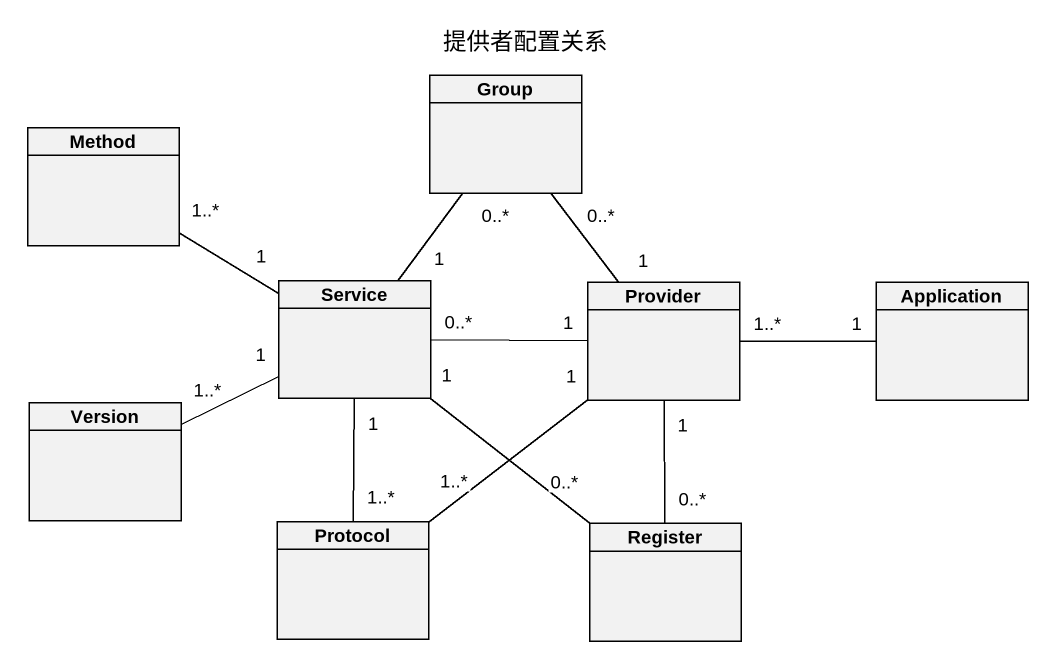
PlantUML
@startuml
title 提供者配置关系
hide circle
hide empty members
class "Group" as Group_
class Method
class Service
class Provider
class Application
class Version
class "Protocol" as Protocol_
class Register
Method "1..*" -- "1" Service
Service "1" -up- "0..*" Group_
Service "0..*" -right- "1" Provider
Service "1" -left- "1..*" Version
Service "1" -- "1..*" Protocol_
Service "1" -- "0..*" Register
Provider "1" -up- "0..*" Group_
Provider "1..*" -right- "1" Application
Provider "1" -- "1..*" Protocol_
Provider "1" -- "0..*" Register
@enduml
